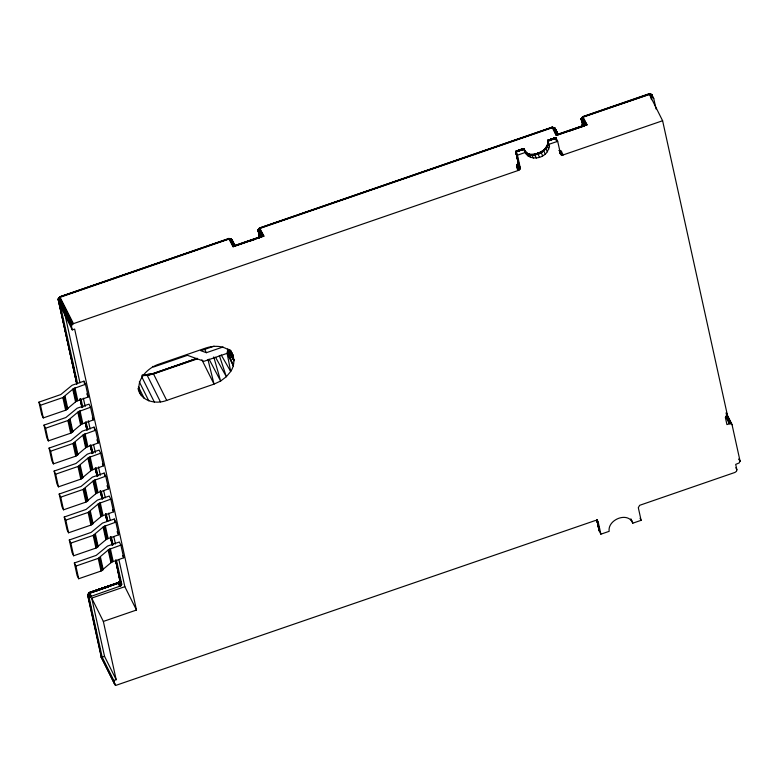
<?xml version="1.0" encoding="UTF-8"?>
<svg xmlns="http://www.w3.org/2000/svg" width="779" height="779" viewBox="0 0 779 779"><rect width="100%" height="100%" fill="white"/><g stroke="black" fill="none" stroke-linecap="round" stroke-linejoin="round"><path stroke-width="1.17" d="M115.808 560.237L120.355 580.91L119.245 582.595L120.842 585.857L91.318 596.286L89.332 598.408L102.176 657.155L113.812 680.505L114.795 684.566L116.139 685.277L595.322 520.518L597.113 520.469L598.087 521.511L600.872 534.18L609.159 531.327C607.396 519.632 628.02 511.209 632.811 523.176L641.098 520.323L638.313 507.665L639.676 505.308L734.918 472.444L736.476 471.334L736.885 469.825L735.697 464.391L739.193 462.93L740.031 460.954L732.065 424.769L726.271 413.396M582.41 125.653L582.322 124.27L581.981 126.675L582.39 125.156L581.124 118.846L582.195 117.619M259.388 235.102L258.258 238.053L259.787 235.433L259.758 234.683L258.832 237.955L259.241 236.446L257.976 230.126L259.582 227.819L263.896 236.173L233.135 246.768L228.802 238.822M120.842 585.857L121.699 584.377L120.151 581.27L115.594 560.296L120.093 580.374L119.294 582.741L89.77 593.17L87.676 595.36L101.416 657.661L115.126 684.916M545.203 154.038L543.479 150.25L546.498 147.659L545.982 147.669L545.67 148.351L547.335 151.749C541.502 160.377 525.971 160.591 523.858 148.857C521.404 148.925 517.256 150.152 515.805 151.788L518.571 164.281L520.245 167.826L519.827 169.345L518.278 170.455L73.45 323.645L71.892 324.746L71.483 326.265L72.281 329.887L74.648 329.069L136.481 610.035L103.354 621.438L91.718 598.097L124.844 586.684L136.481 610.035M547.335 151.749L549.507 146.647L547.851 143.229L547.968 140.298L555.135 137.825L555.992 138L557.676 141.311L560.646 154.417L562.604 155.118L662.608 120.745L727.313 414.73L726.895 416.249L725.337 417.359L726.934 424.594L729.923 423.63L731.549 423.98M101.562 656.327L101.299 657.233L102.39 658.703L101.348 656.775L87.725 594.913L89.332 592.605L120.307 581.816L118.116 583.052L119.713 586.509M138.263 389.588C141.71 401.594 156.267 404.457 166.706 400.416L214.03 384.125L220.632 381.038L226.338 376.705L230.691 371.476L227.117 353.345L227.848 348.739M121.271 585.399C117.746 583.539 121.67 577.969 119.294 582.741M548.065 140.259L548.387 140.941L548.465 140.22L555.135 137.825L547.871 140.356L547.958 143.531L547.754 140.532L555.524 137.776L547.822 140.415L547.9 142.129L547.734 140.629L555.807 137.854L556.313 140.152M258.998 237.059L259.582 236.203M76.8 383.95L58.172 299.379L59.876 297.432M551.931 127.259L554.989 128.253L558.192 134.679L554.989 128.253L552.214 127.357L259.826 228.052L259.417 228.666L263.896 236.173C259.319 237.712 259.748 235.044 257.976 230.126L259.68 227.857L259.641 228.646M259.271 236.943L259.173 235.55M518.278 170.455C516.38 168.283 515.571 164.535 518.726 163.123L519.067 163.395C516.097 164.739 517.237 168.206 518.872 170.182M520.265 168.322L518.59 164.768L516.36 152.392L517.607 157.864M518.571 164.281L515.805 151.564L523.654 148.779L515.912 151.379L523.546 148.77L523.634 149.422L523.264 148.799L515.912 151.379L518.639 164.291L518.123 165.674L516.477 166.482M584.299 125.955L581.076 119.294L582.828 116.568L587.045 124.883L556.284 135.478L551.97 127.123M259.144 236.524L259.787 235.433M582.293 125.244L581.407 126.763M221.168 354.893L230.691 371.476C234.917 365.176 234.927 356.899 230.555 350.667L233.106 355.837L229.386 349.703L230.565 351.748C224.157 345.379 214.186 345.35 206.065 347.94L158.75 364.231C146.764 368.097 133.891 381.876 140.902 394.875M599.518 528.678L599.226 530.801L600.872 534.18M656.064 108.982L653.727 98.397L651.663 94.493L652.695 97.628L651.663 94.493L649.228 93.947L582.974 116.762L582.565 117.376L587.045 124.883L584.805 124.952L581.309 118.72C582.799 126.14 587.366 129.606 581.309 118.72L582.731 116.538L582.789 117.356M120.219 580.374L119.956 581.65L121.563 584.893M119.956 581.65L115.652 560.189M90.189 596.938L88.64 593.822L89.585 592.829L118.759 583.12L120.093 580.374M89.351 598.905L87.676 595.36L89.585 592.829L118.71 582.935C120.755 579.488 120.433 581.543 118.106 583.228L89.77 593.17L89.332 592.605L87.939 594.455L90.004 603.793M519.827 169.345L518.123 165.674L519.242 163.395L518.434 165.245L520.119 168.839M59.292 297.705L59.788 296.741L228.929 238.452L231.84 239.533L235.054 245.96L261.131 236.982L258.053 231.012L259.68 227.857M548.806 149.237L547.15 145.829L548.085 142.362L547.15 145.829L543.528 150.639M548.075 143.063C547.189 153.882 528.181 160.455 523.907 148.886L515.805 151.564L518.619 163.824L518.833 163.376L518.463 164.505L517.013 164.661M556.235 140.093L555.807 137.854L547.734 140.678L547.9 142.129L547.871 140.356L555.992 138L556.79 141.505M118.116 583.052L120.355 580.91L118.574 582.575L89.429 592.634L87.725 594.913M547.929 142.615L547.851 143.229M547.131 145.537L548.182 144.767M119.927 581.504L120.355 580.91L118.729 582.789L89.429 592.634L87.676 595.36L87.92 594.786L89.468 597.892M120.17 580.891L118.768 582.702L89.585 592.829L89.166 593.442L90.724 596.558M59.788 296.741L73.45 323.645M147.465 375.137L153.064 373.793L197.126 358.291M543.839 150.181L540.782 152.324L533.79 154.67L537.529 153.726L543.664 150.143M580.764 126.86L579.946 127.337L580.852 126.928M650.932 94.425L649.034 94.541L648.985 93.723L651.994 94.843M518.639 164.291L516.584 165.567M76.722 383.56L58.172 299.379L59.925 296.643L58.221 298.922L76.819 383.979M235.131 246.203L231.509 239.182L234.937 245.765L261.179 236.728L257.927 230.584L258.17 230L261.656 236.232L258.462 229.493L259.826 228.052L257.976 230.126M584.328 125.448L581.309 118.72L584.328 125.448L558.076 134.485L554.648 127.892L557.754 133.881M547.968 140.298L547.89 141.797L547.734 140.629L555.807 137.854C546.05 141.174 547.51 138.604 549.507 146.647M553.382 139.266L554.054 138.506L548.698 140.717L548.173 140.23L555.135 137.825M71.483 326.265L58.289 299.808L60.071 296.838L229.075 238.647L231.84 239.533L235.054 245.96M257.927 230.584L258.462 229.493L262.163 236.076L234.128 245.726L233.135 246.768L229.883 238.832L229.075 238.647L231.743 239.601M581.076 119.294L582.974 116.762L581.124 118.846M119.654 582.049L119.927 581.553M258.706 237.274L260.04 236.095M545.641 148.098L547.345 145.098M258.219 237.79L259.154 238.023M581.455 126.373C583.14 125.448 580.998 125.896 581.932 126.49M545.378 149.325L546.498 147.659M582.38 125.127L582.273 126.169M58.221 298.922L60.071 296.838L59.126 297.831L72.32 324.288M259.543 227.945L552.068 127.162L554.19 127.649L557.628 134.309L556.284 135.478L553.032 127.552L552.214 127.357L554.891 128.321L555.369 130.492M521.852 149.889L522.407 149.286L516.136 151.253L523.264 148.799L523.264 149.315L516.136 151.253M258.19 229.678L259.056 228.909M119.664 582.156L120.044 580.569L121.699 584.377M89.429 592.634L118.875 582.546L120.667 581.338M543.479 150.25L545.982 147.669M543.469 150.415L546.215 147.64M519.155 163.736L517.743 163.833M38.95 402.139L40.498 405.246L62.856 397.553L73.411 388.682L85.495 384.281L88.28 396.949L76.196 401.341L65.64 410.212L43.293 417.914L41.735 414.798L38.95 402.139L60.811 394.544L72.116 385.245L83.947 381.165L85.495 384.281M44.004 425.11L45.562 428.226L67.909 420.524L78.465 411.653L90.549 407.261L93.344 419.92L81.25 424.321L70.694 433.192L48.347 440.885L46.798 437.779L44.004 425.11L65.864 417.525L77.17 408.215L89.001 404.145L90.549 407.261M49.067 448.091L50.616 451.197L72.963 443.504L83.519 434.633L95.613 430.232L98.397 442.9L86.313 447.292L75.758 456.163L53.4 463.865L51.852 460.749L49.067 448.091L70.928 440.495L82.223 431.196L94.055 427.126L95.613 430.232M54.121 471.061L55.669 474.177L78.027 466.475L88.582 457.604L100.666 453.212L103.451 465.871L91.367 470.273L80.812 479.143L58.464 486.836L56.906 483.73L54.121 471.061L75.982 463.476L87.287 454.167L99.118 450.096L100.666 453.212M59.175 494.042L60.733 497.148L83.08 489.455L93.636 480.585L105.72 476.183L108.515 488.852L96.421 493.243L85.865 502.114L63.518 509.817L61.969 506.701L59.175 494.042L81.035 486.447L92.341 477.147L104.172 473.077L105.72 476.183M64.238 517.013L65.787 520.129L88.134 512.426L98.69 503.555L110.784 499.164L113.568 511.822L101.474 516.224L90.919 525.095L68.571 532.787L67.023 529.681L64.238 517.013L86.099 509.427L97.394 500.128L109.226 496.048L110.784 499.164M69.292 539.993L70.84 543.099L93.198 535.407L103.753 526.536L115.837 522.134L118.622 534.803L106.538 539.195L95.983 548.065L73.635 555.768L72.077 552.652L69.292 539.993L91.153 532.398L102.458 523.099L114.289 519.028L115.837 522.134M74.346 562.964L75.904 566.08L98.251 558.377L108.807 549.507L120.891 545.115L123.686 557.774L111.592 562.175L101.036 571.046L78.689 578.739L77.131 575.632L74.346 562.964L96.206 555.378L107.512 546.079L119.343 541.999L120.891 545.115M542.33 151.856L544.044 150.279L538.007 154.174L531.823 154.992L526.935 153.833M119.265 582.39L118.34 582.721L120.258 581.309L118.71 582.935L120.307 586.236M114.328 584.474L119.995 582.439L89.293 592.731L119.83 582.176C120.492 581.358 118.087 583.004 120.326 581.971M530.158 154.68C534.336 156.228 541.463 149.178 542.554 155.917M560.267 150.522L558.894 150.503L561.114 151.107L563.227 154.972M519.359 163.532L517.675 166.044L519.408 169.803M262.163 236.076L258.891 229.036L260.02 228.393L552.408 127.698L553.645 127.532L557.267 134.446L585.311 124.786L582.03 117.756L582.565 117.376L649.413 94.288L650.65 94.123L652.198 97.239L653.727 98.397M258.307 237.653L257.615 238.14L258.501 237.644M517.889 151.486L516.857 151.223L523.108 148.847L523.264 149.315M58.172 299.379L58.406 298.795L71.6 325.252M538.464 153.93L540.869 152.538M540.782 152.324L537.822 153.833L530.382 154.515M534.034 154.417L540.792 152.187L534.336 154.495L530.606 154.417M538.591 153.979L541.463 152.645M580.852 127.162L579.995 127.211M516.72 167.339L518.278 166.229L518.687 164.72L515.805 151.788L523.907 148.886L526.653 154.515M540.996 152.45L534.657 154.68M88.806 593.686L89.39 593.423M561.114 151.107L559.526 151.418M537.529 153.726L540.869 152.285L537.549 154.008L533.79 154.67M551.22 139.655L554.054 138.506L548.465 140.22M519.291 150.59L522.203 149.48L516.857 151.223M72.846 323.918L59.662 297.451L229.26 238.987L230.496 238.822L234.128 245.726L234.742 245.628M554.658 138.039L548.669 140.239L549.594 140.541M520.245 167.826L517.451 155.167L515.902 152.051L524.072 149.032L524.257 149.841L523.858 148.857L515.805 151.564L523.731 148.799M519.242 150.639L522.076 149.617M91.659 592.615L108.661 586.509M516.448 151.204L522.621 149.12M556.469 140.269L555.992 138L547.773 140.872L556.128 138.195L556.888 141.651M547.803 140.795L555.524 137.776M515.912 151.379L523.43 148.779L523.634 149.422M582.692 116.665L649.082 93.753L662.608 120.745M59.808 297.023L201.216 248.326M204.663 247.138L227.653 239.221M260.712 227.828L296.254 215.588M298.552 214.8L551.951 127.532M583.851 116.548L649.676 94.386M229.883 238.832L233.671 246.096L262.913 236.027L259.417 228.666M553.032 127.552L556.819 134.816L586.051 124.747L582.565 117.376M558.699 134.543L583.14 126.081M249.835 241.139L255.493 239.192M568.456 131.408L583.169 126.344M515.902 152.051L524.179 149.198L528.318 156.287M517.451 155.167L525.737 152.314M549.399 144.164L557.676 141.311M214.089 346.158L200.846 350.716L206.377 352.702L223.057 346.967M153.044 373.521L195.86 358.768M197.272 358.486L153.336 373.618L147.046 375.118L141.944 375.244M197.457 358.827L153.521 373.959L147.26 375.449L142.177 375.585M89.312 593.014L119.995 582.419M96.245 591.066L108.807 586.733M102.176 657.155L104.542 656.346L116.178 679.687L113.812 680.505M555.992 138L547.812 141.135L556.128 138.195M118.574 582.575L89.332 592.605L120.093 582.01M524.072 149.032L515.805 151.788L518.687 164.72M548.679 140.239L554.054 138.506L548.903 140.288M652.198 97.239L650.962 97.404L651.468 99.663M561.678 151.856L559.887 151.905L561.435 155.021M166.706 400.416L153.521 373.959C153.453 373.092 144.349 374.124 147.26 375.449L160.455 401.906M534.17 154.408L537.666 153.638L539.555 157.28M527.247 153.687L531.035 154.505M524.754 152.09L529.058 154.398L531.239 154.69M552.662 127.795L553.927 127.834M142.713 375.04L146.842 374.933M230.165 239.036L230.779 239.114M651.896 94.911L649.228 93.947L650.037 94.142L651.595 97.258M648.985 93.723L651.478 94.619M648.936 93.85L650.319 94.347M228.831 238.413L231.314 239.309M526.76 153.181L528.337 153.921L525.124 152.061M559.828 150.844L562.604 155.118M524.637 150.902L526.029 152.441L523.975 149.597M534.336 154.495L536.429 158.03M560.023 151.457L561.99 155.138M114.795 684.566L101.299 657.233L102.39 658.703M554.463 128.019L557.267 134.446M227.789 349.878L234.051 360.628L229.386 349.781M582.03 117.756L586.051 124.747M258.891 229.036L262.913 236.027M585.311 124.786L581.611 118.213L584.805 124.952M215.549 357.298L226.338 376.705L219.347 355.516M230.311 350.638L233.106 355.837L230.555 350.706M209.035 359.109L220.632 381.038L213.767 356.909M631.126 519.564L632.811 523.176M228.364 349.732L234.051 360.628L227.643 351.027L233.33 365.799L227.117 353.345L204.049 361.29L187.457 355.331L153.833 366.909L152.45 366.412M230.448 350.638L233.106 355.837M651.205 94.24L652.753 97.356M726.252 412.607L727.313 414.73M726.271 413.104L732.065 424.769M726.34 414.204L731.091 423.727M726.31 415.149L730.536 423.61M726.232 416.22L729.923 423.63M725.609 416.366L729.3 423.776M738.969 458.841L740.031 460.954M738.998 459.337L740.05 461.45M735.834 467.702L736.885 469.825M559.945 152.694L560.977 154.768M559.614 152.343L560.646 154.417M531.823 154.992L533.372 158.108M529.058 154.398L530.606 157.514M640.065 518.249L641.098 520.323M630.863 518.902L631.896 520.976M204.439 348.817L206.377 352.702M201.897 359.781L214.03 384.125L207.983 359.606M141.681 376.666L154.349 402.071M139.314 381.827L148.808 400.883M138.428 386.783L144.232 398.429M138.01 388.361L139.071 390.474M58.698 298.289L71.892 324.746M71.464 325.768L58.269 299.311L58.289 299.808M72.281 329.887L60.635 306.536L77.598 383.58M86.732 393.833L88.28 396.949M92.302 417.846L93.344 419.92M96.849 439.784L98.397 442.9M102.419 463.797L103.451 465.871M106.957 485.736L108.515 488.852M112.536 509.748L113.568 511.822M117.074 531.687L118.622 534.803M122.644 555.7L123.686 557.774M89.77 593.17L91.318 596.286M88.212 594.28L89.76 597.386M89.332 598.408L87.774 595.302L87.803 595.799M102.916 659.764L105.555 665.052M108.193 670.349L115.584 685.16M554.989 128.253L558.076 134.485M231.84 239.533L234.937 245.765L231.051 238.939L234.128 245.726M261.345 236.465L258.17 230L261.179 236.728M581.173 119.236L584.279 125.692M258.024 230.516L261.131 236.982M228.86 349.79L234.051 360.628L229.172 349.781M229.62 349.713L230.565 351.748L229.639 349.693M553.645 127.532L556.819 134.816M230.496 238.822L233.671 246.096M227.429 352.186L233.33 365.799M101.299 657.233L101.601 658.109M524.257 149.841L523.994 148.945L515.805 151.788L524.043 148.993L524.257 149.841L524.179 149.198M631.058 519.359L631.185 519.856M597.23 520.761L599.294 529.408M596.918 520.245L599.178 530.48L596.957 519.866M81.941 407.271L80.12 398.975L81.999 407.612M86.907 429.804L85.339 422.685L86.966 430.164M95.535 468.929L97.102 476.037M100.491 491.452L102.059 498.57M107.025 521.093L105.457 513.984L107.044 521.414M110.686 537.695L112.254 544.803M555.164 128.691L555.651 130.862M596.928 520.304L599.226 530.801L596.782 519.525L599.324 531.064M83.947 381.165L84.707 384.622M94.055 427.126L94.814 430.573M104.172 473.077L104.931 476.524M114.289 519.028L115.049 522.475M64.832 314.025L79.964 382.781M83.353 398.196L85.184 406.492M88.309 420.718L90.14 429.015M93.529 444.429L95.359 452.726M98.485 466.952L100.316 475.248M103.704 490.663L105.272 497.771M108.67 513.186L110.228 520.294M113.88 536.897L115.448 544.005M118.846 559.419L124.844 586.684M80.987 398.984L82.808 407.281M85.943 421.507L87.764 429.804M91.162 445.208L92.983 453.505M96.119 467.731L97.94 476.027M101.328 491.432L102.896 498.55M106.285 513.955L107.853 521.063M111.504 537.656L113.072 544.774M116.46 560.179L121.68 583.88M71.736 358.905L72.778 363.637M74.346 370.755L73.304 366.013L74.268 370.726M74.862 373.122L75.904 377.864M80.86 400.377L81.386 402.743M85.817 422.89L86.859 427.632M91.036 446.591L92.341 452.511M95.992 469.104L97.034 473.846M101.202 492.805L102.507 498.726M105.905 514.13L107.2 520.06M110.852 536.643L112.682 544.94M74.794 373.092L75.826 377.825M80.763 400.338L81.279 402.704M85.69 422.841L86.732 427.574M90.88 446.533L92.185 452.453M95.817 469.036L97.112 474.956M100.754 491.539L102.302 498.648M105.681 514.043L107.239 521.151M110.618 536.546L112.429 544.842M80.149 398.673L82.029 406.989M85.369 422.432L86.936 429.55M90.325 444.994L92.224 453.3M95.34 468.15L96.908 475.258M105.516 514.383L107.083 521.492M110.472 536.906L112.303 545.203M95.291 468.033L97.073 476.164M110.375 536.575L112.254 545.115M74.979 387.903L77.764 400.572M80.033 410.884L82.817 423.542M85.086 433.854L87.881 446.523M90.15 456.835L92.935 469.494M95.204 479.806L97.988 492.474M100.257 502.786L103.052 515.445M105.321 525.757L108.106 538.425M110.375 548.737L113.159 561.396M74.151 388.244L76.936 400.912M79.215 411.224L81.999 423.883M84.268 434.195L87.053 446.864M89.322 457.176L92.107 469.834M94.386 480.146L97.171 492.815M99.439 503.127L102.224 515.795M104.493 526.107L107.278 538.766M109.547 549.078L112.342 561.747M73.411 388.682L76.196 401.341M78.465 411.653L81.25 424.321M83.519 434.633L86.313 447.292M88.582 457.604L91.367 470.273M93.636 480.585L96.421 493.243M98.69 503.555L101.474 516.224M103.753 526.536L106.538 539.195M108.807 549.507L111.592 562.175M72.759 389.188L75.553 401.847M77.822 412.159L80.607 424.828M82.876 435.14L85.661 447.798M87.93 458.11L90.724 470.779M92.993 481.091L95.778 493.75M98.047 504.062L100.832 516.73M103.101 527.042L105.895 539.711M108.164 550.023L110.949 562.681M65.066 396.268L67.851 408.936M70.12 419.248L72.914 431.907M75.183 442.219L77.968 454.887M80.237 465.199L83.022 477.858M85.291 488.17L88.076 500.839M90.354 511.151L93.139 523.809M95.408 534.121L98.193 546.79M100.462 557.102L103.247 569.761M64.423 396.774L67.208 409.442M69.477 419.754L72.262 432.413M74.531 442.725L77.325 455.394M79.594 465.706L82.379 478.364M84.648 488.676L87.433 501.345M89.702 511.657L92.497 524.316M94.765 534.628L97.55 547.296M99.819 557.608L102.604 570.267M63.674 397.212L66.458 409.871M68.727 420.183L71.522 432.851M73.791 443.163L76.576 455.822M78.845 466.134L81.629 478.803M83.898 489.115L86.693 501.773M88.962 512.085L91.747 524.754M94.016 535.066L96.8 547.725M99.069 558.037L101.864 570.705M62.856 397.553L65.64 410.212M67.909 420.524L70.694 433.192M72.963 443.504L75.758 456.163M78.027 466.475L80.812 479.143M83.08 489.455L85.865 502.114M88.134 512.426L90.919 525.095M93.198 535.407L95.983 548.065M98.251 558.377L101.036 571.046M103.354 621.438L116.178 679.687M91.718 598.097L104.542 656.346M90.51 606.13L91.542 610.794M92.058 613.131L93.081 617.805M93.597 620.142L94.619 624.807M95.135 627.144L96.168 631.808M40.498 405.246L43.293 417.914M45.562 428.226L48.347 440.885M50.616 451.197L53.4 463.865M55.669 474.177L58.464 486.836M60.733 497.148L63.518 509.817M65.787 520.129L68.571 532.787M70.84 543.099L73.635 555.768M75.904 566.08L78.689 578.739M597.396 520.43L597.863 522.67M547.783 140.473L547.89 141.797M548.338 140.21L548.387 140.941M120.132 580.774L120.151 581.27M119.976 581.66L119.45 582.127L120.044 581.64M92.136 453.514L90.306 445.208L92.107 453.553M102.127 498.969L100.296 490.673L102.088 498.891"/></g></svg>
